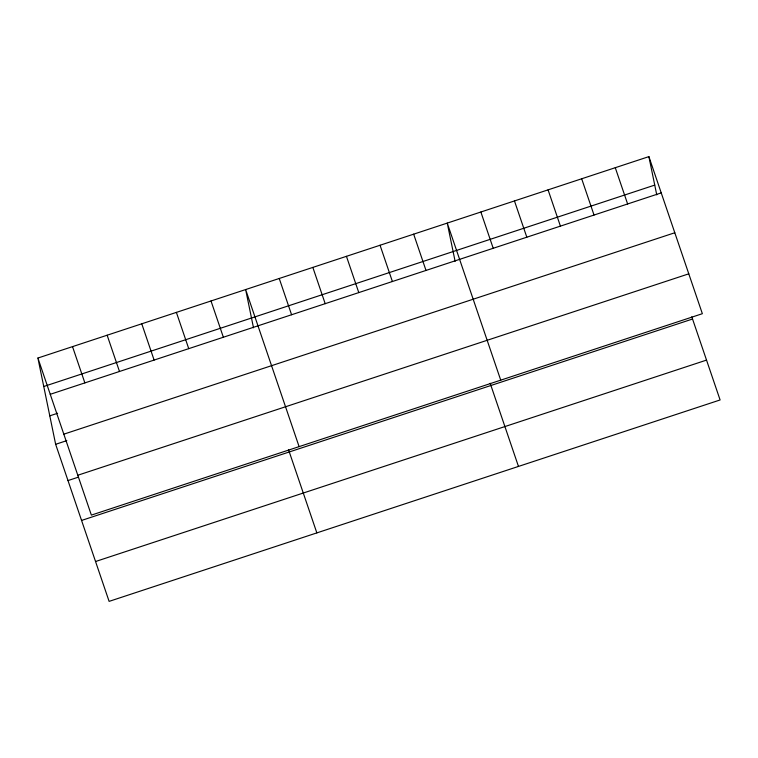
<?xml version="1.0" encoding="UTF-8"?>
<svg xmlns="http://www.w3.org/2000/svg" width="758" height="758" viewBox="0 0 758 758"><rect width="100%" height="100%" fill="white"/><g stroke="black" fill="none" stroke-linecap="round" stroke-linejoin="round"><path stroke-width="1.14" d="M37.9 358.041L648.886 156.622L702.353 313.698L91.367 515.108L37.9 358.041L55.647 444.302L109.114 601.378L720.1 399.959L691.789 316.806M43.756 386.504L654.741 185.094M50.246 394.312L661.232 192.892M49.791 415.839L57.608 413.262M63.814 434.173L674.8 232.753M55.647 444.302L66.808 440.625M77.799 475.247L688.785 273.827M67.993 480.572L78.046 477.265M81.561 520.443L692.547 319.023M95.546 561.517L706.532 360.097M615.278 167.698L627.624 203.968M581.68 178.774L594.026 215.045M548.072 189.86L560.418 226.13M514.464 200.936L526.819 237.207M480.866 212.013L493.212 248.283M500.735 380.165L447.258 223.089L455.122 261.339M490.17 383.273L518.472 466.426M413.66 234.165L426.005 270.435M380.052 245.241L392.398 281.512M346.444 256.327L358.79 292.597M312.846 267.403L325.191 303.674M279.238 278.48L291.584 314.75M299.107 446.633L245.639 289.556L253.504 327.807M288.542 449.74L316.853 532.893M211.008 300.973L223.364 337.244M176.387 312.381L188.733 348.652M141.765 323.799L154.111 360.069M107.143 335.216L119.489 371.477M72.522 346.624L84.868 382.894M648.886 156.622L656.75 194.872"/></g></svg>
